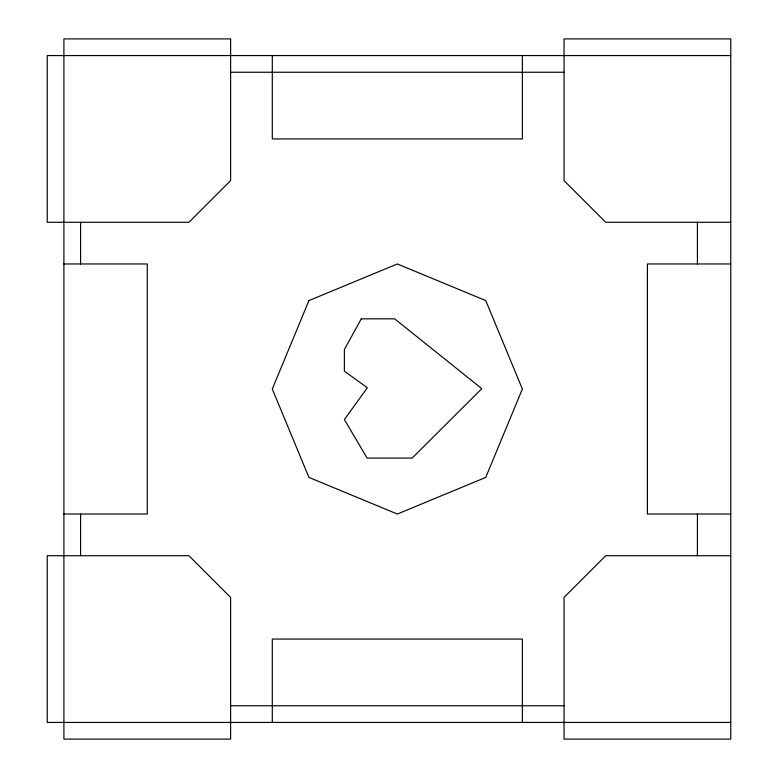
<?xml version="1.0" encoding="UTF-8"?>
<svg xmlns="http://www.w3.org/2000/svg" width="778" height="778" viewBox="0 0 778 778"><rect width="100%" height="100%" fill="white"/><g stroke="black" fill="none" stroke-linecap="round" stroke-linejoin="round"><path stroke-width="1.17" d="M730.766 55.569L47.234 55.569L47.234 222.284L188.947 222.284L230.619 180.603L230.619 38.9L63.903 38.9L63.903 739.1L230.619 739.1L230.619 597.397L188.947 555.716L47.234 555.716L47.234 722.431L730.766 722.431M230.619 72.247L564.05 72.247M730.766 222.284L605.731 222.284L564.05 180.603L564.05 38.9L730.766 38.9L730.766 739.1L564.05 739.1L564.05 597.397L605.731 555.716L730.766 555.716M63.903 263.966L147.266 263.966L147.266 514.034L63.903 514.034M730.766 263.966L647.403 263.966L647.403 514.034L730.766 514.034M230.619 705.753L564.05 705.753M697.419 222.284L697.419 263.966M697.419 514.034L697.419 555.716M522.369 55.569L522.369 138.931L272.3 138.931L272.3 55.569M522.369 722.431L522.369 639.069L272.3 639.069L272.3 722.431M80.581 222.284L80.581 263.966M80.581 514.034L80.581 555.716M308.924 300.59L272.3 389L308.924 477.41L397.334 514.034L485.754 477.41L522.369 389L485.754 300.59L397.334 263.966L308.924 300.59M361.284 318.834L344.382 349.497L344.382 371.174L367.352 387.775L344.382 419.546L367.109 458.077L412.126 458.077L481.815 388.66L394.631 318.834L361.284 318.834"/></g></svg>
